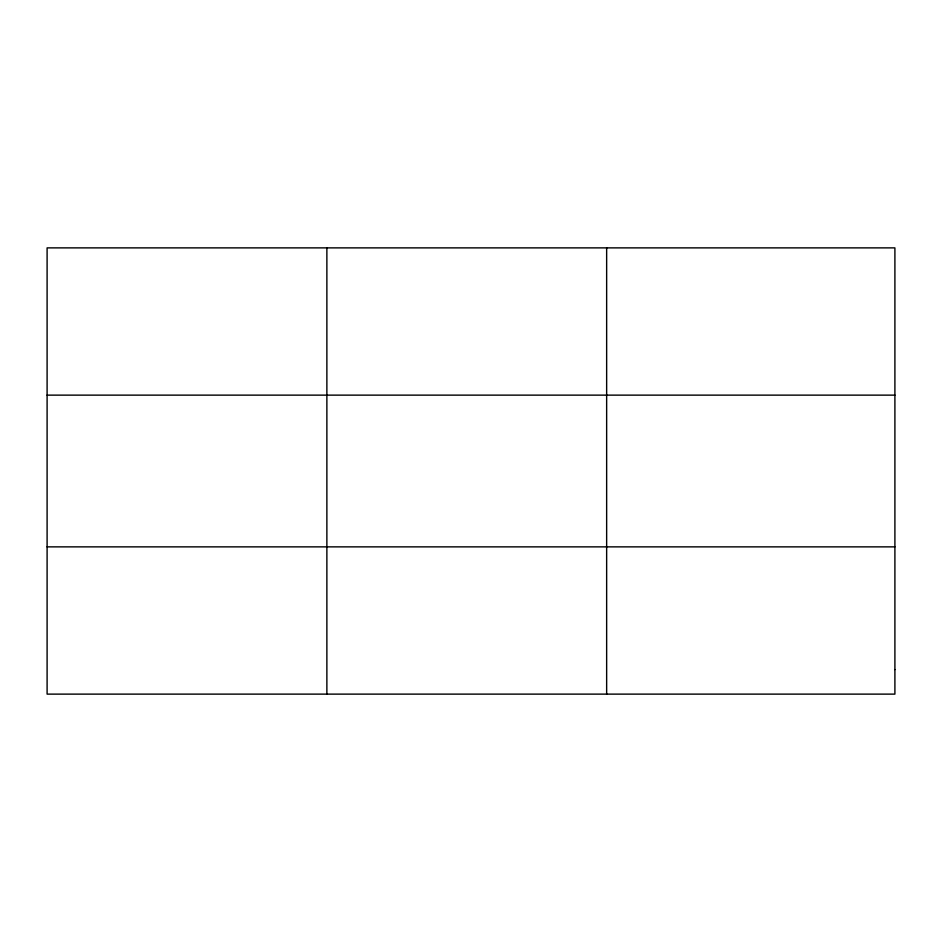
<?xml version="1.0" encoding="UTF-8"?>
<svg xmlns="http://www.w3.org/2000/svg" width="942" height="942" viewBox="0 0 942 942"><rect width="100%" height="100%" fill="white"/><g stroke="black" fill="none" stroke-linecap="round" stroke-linejoin="round"><path stroke-width="1.41" d="M326.874 694.124L326.874 247.876M606.648 694.124L606.648 247.876M47.1 395.134L894.9 395.134M47.1 546.866L894.9 546.866M894.9 669.574L894.9 694.124L47.1 694.124L47.1 247.876L894.9 247.876L894.9 669.574"/></g></svg>
